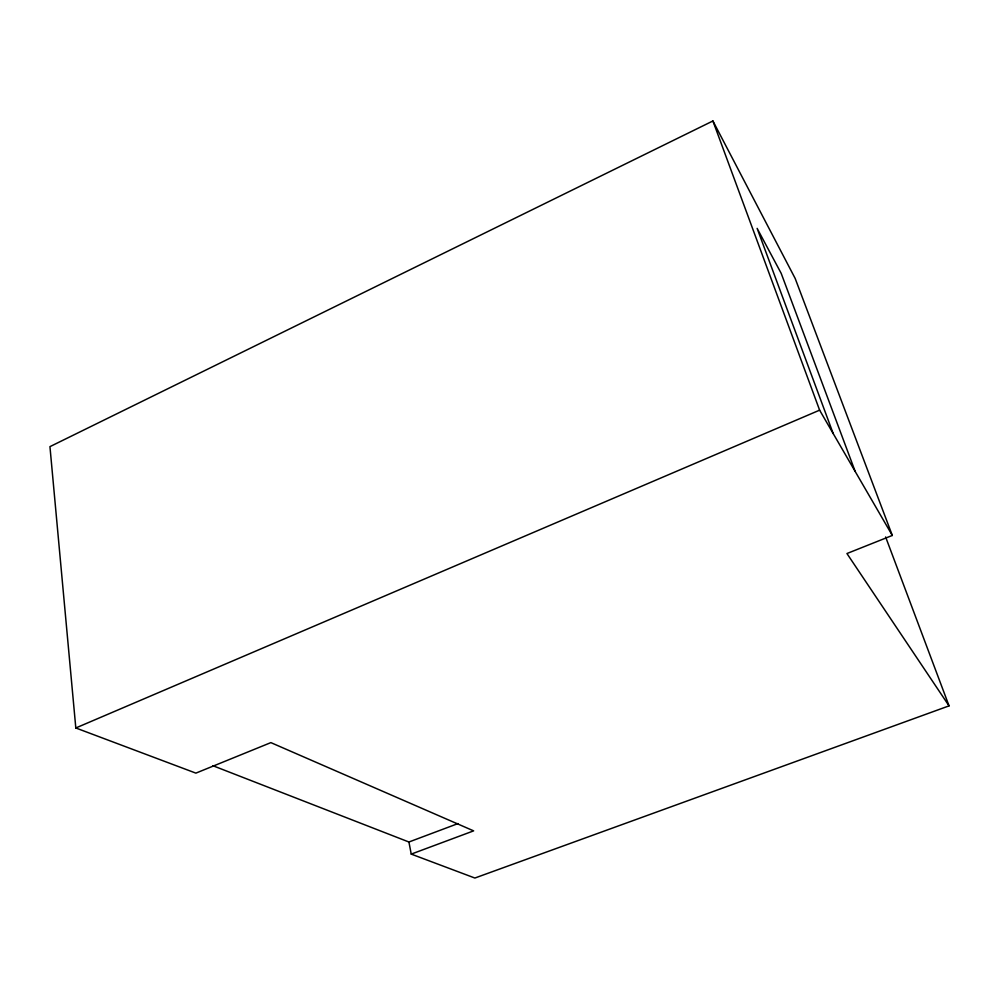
<?xml version="1.0" encoding="UTF-8"?>
<svg xmlns="http://www.w3.org/2000/svg" width="999" height="999" viewBox="0 0 999 999"><rect width="100%" height="100%" fill="white"/><g stroke="black" fill="none" stroke-linecap="round" stroke-linejoin="round"><path stroke-width="1.5" d="M411.238 854.108L474.875 878.034L949.05 705.868L846.94 553.533L892.319 535.452L795.154 278.421L712.911 120.966L49.95 446.64L75.812 727.971L195.879 773.126L270.866 742.619L473.626 830.868L411.238 854.108L408.916 842.007L212.849 765.696M75.812 727.971L819.617 410.164L892.319 535.452M408.916 842.007L458.042 823.563M885.626 536.975L949.05 705.868M855.169 471.416L781.193 273.364L757.13 228.371L833.191 433.566M712.911 120.966L819.617 410.164"/></g></svg>
